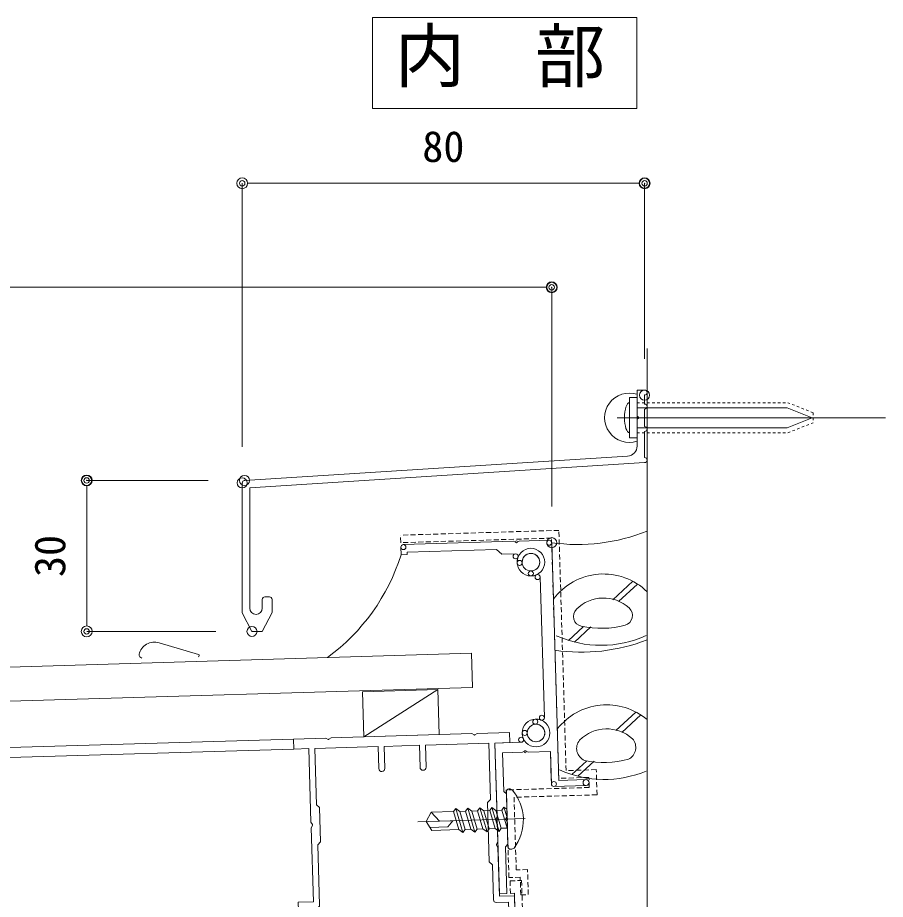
# Model space of a CAD drawing. Units: millimetres, scale not verified. Extents: x -1262 to 1261, y -891 to 891.
# Drawn here: x 776.4 to 948.9, y 28.8 to 204.2 of the extents above; entities that cross this region are included whole.
import ezdxf
from ezdxf.enums import TextEntityAlignment as Align

# ---------------------------------------------------------------- set-up
doc = ezdxf.new("R2010")
doc.units = ezdxf.units.MM
doc.header["$LTSCALE"] = 4
doc.header["$PDMODE"] = 32
doc.header["$PDSIZE"] = 2
for name, pattern in [('USER2', [51, 31.8, -6.4, 6.4, -6.4]), ('USER5', [0.375, 0.25, -0.125]), ('USER6', [0.25, 0.125, -0.125])]:
    doc.linetypes.add(name, pattern=pattern)
for name, color, linetype, lineweight in [('0-0_0', 3, 'Continuous', 18), ('0-1_CSLAYER2', 7, 'Continuous', 18), ('0-2_金物', 6, 'Continuous', 18), ('0-4_Defpoints', 7, 'Continuous', 18), ('0-5_41_U+FF71_U+FF99_U+FF90', 7, 'Continuous', 18), ('0-6_8寸法', 7, 'Continuous', 18), ('0-7_CSLAYER3', 7, 'Continuous', 18), ('0-B_1手摺寸法', 7, 'Continuous', 9), ('1-1_51破線_U+FF71_U+FF99_U+FF90', 3, 'USER5', 18), ('1-7_101', 7, 'Continuous', 18)]:
    doc.layers.add(name, color=color, linetype=linetype, lineweight=lineweight)
doc.layers.add('1-3_笠木', color=7, linetype='Continuous')
doc.styles.add('ＭＳ ゴシック', font='')
doc.styles.get('ＭＳ ゴシック').set_extended_font_data('MS Gothic')

# ---------------------------------------------------------------- blocks, each defined once
blk = doc.blocks.new('BLKF0075')
at = {"layer": '0-2_金物', "color": 5}
blk.add_line((356.525, 230.925), (358.512, 231.504), dxfattribs=at)
for centre, radius, start, end in [((358.756, 230.754), 0.789, 12.6558, 108.0464), ((356.542, 230.866), 0.0611, 106.2399, 268.2816), ((359.321, 230.931), 0.206, 286.6417, 358.8245)]:
    blk.add_arc(centre, radius, start, end, dxfattribs=at)
blk = doc.blocks.new('A$C33DC0388')
at = {"layer": '0-0_0'}
for centre, radius, start, end in [((29.328, 38.987), 0.625, 134.74248, 240), ((31, 37.3), 3, 55.1501, 134.74248), ((31, 37.3), 1.75, 225.25752, 134.74248), ((33, 40.172), 0.5, 235.1501, 0), ((29.328, 38.987), 0.625, 240, 314.74248), ((29.328, 35.613), 0.625, 120, 225.25752), ((31, 37.3), 3, 225.25752, 304.8499), ((29.328, 35.613), 0.625, 45.25752, 120), ((33, 34.428), 0.5, 0, 124.8499), ((2.5, 7.162), 0.5, 180, 295.37693), ((4, 4), 1.75, 87.83959, 2.16041), ((4, 4), 3, 86.53696, 115.37693), ((4.085, 6.248), 0.5, 267.83959, 345), ((4.151, 6.495), 0.5, 345, 86.53696), ((6.248, 4.085), 0.5, 105, 182.16041), ((6.495, 4.151), 0.5, 3.46304, 105), ((4, 4), 3, 330.94072, 3.46304), ((7.059, 2.3), 0.5, 150.94072, 270)]:
    blk.add_arc(centre, radius, start, end, dxfattribs=at)
at = {"layer": '0-5_41_U+FF71_U+FF99_U+FF90'}
for p, q in [((0, 78), (6.459, 78)), ((0, 76), (0, 78)), ((6.932, 77.727), (6.459, 78)), ((7.068, 77.727), (7.541, 78)), ((7.541, 78), (35.459, 78)), ((35.932, 77.727), (35.459, 78)), ((36.068, 77.727), (36.541, 78)), ((36.541, 78), (43, 78)), ((0, 76), (3, 76)), ((3, 61.359), (3, 76)), ((4.2, 64.8), (4.2, 76)), ((4.2, 76), (16.8, 76)), ((16.8, 71.6), (16.8, 76)), ((18, 76), (25, 76)), ((18, 71.6), (18, 76)), ((25, 71.6), (25, 76)), ((26.2, 71.6), (26.2, 76)), ((26.2, 76), (38.8, 76)), ((38.8, 64.8), (38.8, 76)), ((40, 61.359), (40, 76)), ((4.8, 64.2), (4.2, 64.8)), ((4.8, 52.4), (4.8, 64.2)), ((38.2, 64.2), (38.8, 64.8)), ((38.2, 57.4), (38.2, 64.2)), ((3.273, 60.886), (3, 61.359)), ((3.273, 60.714), (3, 60.241)), ((3, 56.359), (3, 60.241)), ((39.727, 60.886), (40, 61.359)), ((39.727, 60.714), (40, 60.241)), ((40, 45.5), (40, 60.241)), ((3.273, 55.886), (3, 56.359)), ((38.8, 56.8), (38.2, 57.4)), ((38.8, 44.8), (38.8, 56.8)), ((3.273, 55.714), (3, 55.241)), ((4.2, 51.8), (4.8, 52.4)), ((4.2, 44.8), (4.2, 51.8)), ((0, 0.5), (0, 45.5)), ((1.2, 40.3), (1.2, 44.3)), ((1.2, 44.3), (3.7, 44.3)), ((39.3, 44.3), (41.8, 44.3)), ((40, 45.5), (43, 45.5)), ((41.8, 41.3), (41.8, 44.3)), ((43, 37.3), (43, 45.5)), ((33.5, 40.172), (33.5, 40.8)), ((34, 41.3), (41.8, 41.3)), ((2, 39.5), (1.2, 40.3)), ((2, 31.5), (2, 39.5)), ((35, 39.8), (41, 39.8)), ((35, 26.5), (35, 39.8)), ((41, 37.3), (41, 39.8)), ((29.016, 38.446), (29.016, 38.446)), ((41, 37.3), (43, 37.3)), ((33.5, 25.5), (33.5, 34.428)), ((1.2, 28.7), (6.1, 28.7)), ((43, 7.8), (43, 29)), ((1.2, 12.3), (1.2, 27.5)), ((1.2, 27.5), (6.1, 27.5)), ((35, 26.5), (41, 26.5)), ((34, 25), (41.8, 25)), ((41.8, 9.3), (41.8, 25)), ((16.8, 9.5), (16.8, 14.4)), ((18, 10), (18, 14.4)), ((25, 10), (25, 14.4)), ((26.2, 9.5), (26.2, 14.4)), ((2, 11.5), (1.2, 12.3)), ((2, 7.162), (2, 11.5)), ((13.35, 1.8), (13.35, 9)), ((13.85, 9.5), (16.8, 9.5)), ((18, 10), (25, 10)), ((26.2, 9.5), (29.15, 9.5)), ((29.65, 1.8), (29.65, 9)), ((36.5, 1.8), (36.5, 8.8)), ((37, 9.3), (41.8, 9.3)), ((14.85, 8), (28.15, 8)), ((14.85, 2), (14.85, 8)), ((28.15, 2), (28.15, 8)), ((38, 7.8), (43, 7.8)), ((38, 1.8), (38, 7.8)), ((4.568, 6.119), (4.634, 6.366)), ((6.119, 4.568), (6.366, 4.634)), ((7.059, 1.8), (13.35, 1.8)), ((14.85, 2), (17.35, 2)), ((17.35, 0), (17.35, 2)), ((25.65, 2), (28.15, 2)), ((25.65, 0), (25.65, 2)), ((29.65, 1.8), (36.5, 1.8)), ((38, 1.8), (41.8, 1.8)), ((43, 0.5), (43, 2.8)), ((0.5, 0), (17.35, 0)), ((25.65, 0), (42.5, 0))]:
    blk.add_line(p, q, dxfattribs=at)
for points in [[(40, 76), (43, 76), (43, 78)], [(0, 45.5), (3, 45.5), (3, 55.241)], [(1.2, 28.7), (1.2, 30.7), (2, 31.5)], [(41, 26.5), (41, 29), (43, 29)], [(41.8, 1.8), (41.8, 2.8), (43, 2.8)]]:
    blk.add_lwpolyline(points, dxfattribs=at)
for centre, radius, start, end in [((17.4, 71.6), 0.6, 180, 0), ((25.6, 71.6), 0.6, 180, 0), ((3.7, 44.8), 0.5, 270, 0), ((39.3, 44.8), 0.5, 180, 270), ((34, 40.8), 0.5, 90, 180), ((6.1, 28.1), 0.6, 270, 90), ((34, 25.5), 0.5, 180, 270), ((17.4, 14.4), 0.6, 0, 180), ((25.6, 14.4), 0.6, 0, 180), ((13.85, 9), 0.5, 90, 180), ((29.15, 9), 0.5, 0, 90), ((37, 8.8), 0.5, 90, 180), ((0.5, 0.5), 0.5, 180, 270), ((42.5, 0.5), 0.5, 270, 0)]:
    blk.add_arc(centre, radius, start, end, dxfattribs=at)
at = {"layer": '0-6_8寸法'}
for centre, radius, start, end in [((7, 77.8), 0.1, 227.05837, 312.94163), ((36, 77.8), 0.1, 227.05837, 312.94163), ((3.15, 60.8), 0.15, 325.22171, 34.77829), ((39.85, 60.8), 0.15, 145.22171, 214.77829), ((3.15, 55.8), 0.15, 325.22171, 34.77829)]:
    blk.add_arc(centre, radius, start, end, dxfattribs=at)
blk = doc.blocks.new('A$C76681EC4')
at = {"layer": '0-5_41_U+FF71_U+FF99_U+FF90'}
for p, q in [((0.5, 0), (6.427, 0)), ((6.9, -0.273), (6.427, 0)), ((7.1, -0.273), (7.573, 0)), ((7.573, 0), (29.5, 0)), ((0, -0.5), (0, -47.8)), ((10, -2.5), (11, -1.5)), ((28.8, -1.5), (11, -1.5)), ((28.8, -1.5), (28.8, -2)), ((30, -0.5), (30, -2)), ((7.25, -2.5), (10, -2.5)), ((28.8, -2), (30, -2)), ((2.5, -7.25), (2.5, -35.25)), ((2.5, -35.25), (2.5, -7.25)), ((7.25, -40), (12.5, -40)), ((12.5, -40), (12.5, -70)), ((1.5, -42), (5.927, -42)), ((1.5, -42), (5.927, -42)), ((1.5, -42), (1.5, -47.8)), ((1.5, -42), (1.5, -48.5)), ((1.5, -42), (1.5, -47.8)), ((1.5, -42), (5.927, -42)), ((6.4, -41.727), (5.927, -42)), ((6.6, -41.727), (7.073, -42)), ((7.073, -42), (11, -42)), ((11, -42), (11, -49.7)), ((-5.4, -47.8), (0, -47.8)), ((-5.4, -49), (1, -49)), ((-5.4, -49), (1, -49)), ((10.5, -50.2), (11, -49.7)), ((10.5, -50.2), (10.5, -54.627)), ((10.773, -55.1), (10.5, -54.627)), ((10.773, -55.3), (10.5, -55.773)), ((10.5, -55.773), (10.5, -60.2)), ((10.5, -60.2), (11, -60.7)), ((11, -60.7), (11, -70)), ((11, -70), (12.5, -70))]:
    blk.add_line(p, q, dxfattribs=at)
for points in [[(6.9, -0.273), (6.427, 0), (0.5, 0)], [(29.5, 0), (7.573, 0), (7.1, -0.273)], [(0, -0.5), (0, -47.8), (-5.4, -47.8)], [(7.25, -2.5), (10, -2.5), (11, -1.5), (28.8, -1.5), (28.8, -2), (30, -2), (30, -0.5)], [(10.773, -55.3), (10.5, -55.773), (10.5, -60.2), (11, -60.7), (11, -70), (12.5, -70), (12.5, -40), (7.25, -40)], [(1.5, -48.5), (1.5, -42), (5.927, -42), (6.4, -41.727)], [(6.6, -41.727), (7.073, -42), (11, -42), (11, -49.7), (10.5, -50.2), (10.5, -54.627), (10.773, -55.1)]]:
    blk.add_lwpolyline(points, dxfattribs=at)
for centre, radius in [((0.5, -0.5), 0.5), ((7, -0.1), 0.2), ((29.5, -0.5), 0.5), ((4.25, -4.25), 2.75), ((4.25, -4.25), 2.75), ((4.25, -4.25), 1.75), ((7.25, -3), 0.5), ((6.498, -4.335), 0.5), ((3, -7.25), 0.5), ((4.335, -6.498), 0.5), ((3, -35.25), 0.5), ((4.25, -38.25), 2.75), ((4.25, -38.25), 2.75), ((4.25, -38.25), 1.75), ((4.335, -36.002), 0.5), ((6.498, -38.165), 0.5), ((7.25, -39.5), 0.5), ((6.5, -41.9), 0.2), ((-5.4, -48.4), 0.6), ((1, -48.5), 0.5), ((10.6, -55.2), 0.2)]:
    blk.add_circle(centre, radius, dxfattribs=at)
for centre, radius, start, end in [((0.5, -0.5), 0.5, 90, 180), ((29.5, -0.5), 0.5, 0, 90), ((7, -0.1), 0.2, 240, 300), ((4.25, -4.25), 1.75, 357.83959, 272.16041), ((7.25, -3), 0.5, 90, 202.61986), ((4.25, -4.25), 2.75, 357.83959, 22.61986), ((6.498, -4.335), 0.5, 177.83959, 357.83959), ((3, -7.25), 0.5, 67.38014, 180), ((4.25, -4.25), 2.75, 247.38014, 272.16041), ((4.335, -6.498), 0.5, 272.16041, 92.16041), ((3, -35.25), 0.5, 180, 292.61986), ((4.25, -38.25), 1.75, 87.83959, 2.16041), ((4.25, -38.25), 2.75, 87.83959, 112.61986), ((4.335, -36.002), 0.5, 267.83959, 87.83959), ((6.498, -38.165), 0.5, 2.16041, 182.16041), ((4.25, -38.25), 2.75, 337.38014, 2.16041), ((7.25, -39.5), 0.5, 157.38014, 270), ((-5.4, -48.4), 0.6, 90, 270), ((10.6, -55.2), 0.2, 330, 30)]:
    blk.add_arc(centre, radius, start, end, dxfattribs=at)
blk = doc.blocks.new('_Origin2')
at = {"layer": '0-0_0', "color": 7, "lineweight": 9}
blk.add_line((-0.5, 0), (-1, 0), dxfattribs=at)
for radius in [0.5, 0.25]:
    blk.add_circle((0, 0), radius, dxfattribs=at)
blk = doc.blocks.new('D261')
at = {"layer": '0-1_CSLAYER2', "lineweight": 9}
for p, q in [((6284.508, 913.402), (6284.508, 965.812)), ((6286.668, 965.812), (6362.348, 965.812)), ((6364.508, 930.871), (6364.508, 965.812))]:
    blk.add_line(p, q, dxfattribs=at)
at = {"layer": '0-4_Defpoints'}
for p in [(6364.508, 965.812), (6364.508, 923.671), (6284.508, 906.202)]:
    blk.add_point(p, dxfattribs=at)
at = {"layer": '0-1_CSLAYER2', "xscale": 2.16, "yscale": 2.16, "rotation": 180}
blk.add_blockref('_Origin2', (6284.508, 965.812), dxfattribs=at)
at = {"layer": '0-1_CSLAYER2', "xscale": 2.16, "yscale": 2.16}
blk.add_blockref('_Origin2', (6364.508, 965.812), dxfattribs=at)
at = {"layer": '0-1_CSLAYER2', "style": 'ＭＳ ゴシック'}
blk.add_text('80', height=6.158, dxfattribs=at).set_placement((6320.308, 968.212), align=Align.BOTTOM_LEFT)
blk = doc.blocks.new('D262')
at = {"layer": '0-1_CSLAYER2', "lineweight": 9}
for p, q in [((6277.776, 906.701), (6253.597, 906.701)), ((6253.597, 878.831), (6253.597, 904.541)), ((6279.255, 876.671), (6253.597, 876.671))]:
    blk.add_line(p, q, dxfattribs=at)
at = {"layer": '0-4_Defpoints'}
for p in [(6253.597, 906.701), (6284.976, 906.701), (6286.455, 876.671)]:
    blk.add_point(p, dxfattribs=at)
at = {"layer": '0-1_CSLAYER2', "xscale": 2.16, "yscale": 2.16}
for p, rotation in [((6253.597, 906.701), 90), ((6253.597, 876.671), 270)]:
    blk.add_blockref('_Origin2', p, dxfattribs=dict(at, rotation=rotation))
at = {"layer": '0-1_CSLAYER2', "style": 'ＭＳ ゴシック'}
blk.add_text('30', height=6.158, rotation=90, dxfattribs=at).set_placement((6251.197, 887.486), align=Align.BOTTOM_LEFT)
blk = doc.blocks.new('D263')
at = {"layer": '0-1_CSLAYER2', "lineweight": 9}
for p, q in [((5625.136, 945.118), (6343.88, 945.118)), ((6346.04, 901.523), (6346.04, 945.118))]:
    blk.add_line(p, q, dxfattribs=at)
at = {"layer": '0-4_Defpoints'}
for p in [(6346.04, 945.118), (6346.04, 894.323)]:
    blk.add_point(p, dxfattribs=at)
at = {"layer": '0-1_CSLAYER2', "xscale": 2.16, "yscale": 2.16}
blk.add_blockref('_Origin2', (6346.04, 945.118), dxfattribs=at)

msp = doc.modelspace()

# ---------------------------------------------------------------- linework, layer by layer
at = {"layer": '0-1_CSLAYER2', "color": 1, "linetype": 'USER2'}
msp.add_line((895.599, 124.612), (948.923, 124.612), dxfattribs=at)
at = {"layer": '0-1_CSLAYER2'}
for p, q in [((568.052, 68.819), (866.653, 77.777)), ((866.857, 70.98), (866.653, 77.777)), ((568.052, 62.016), (866.857, 70.98))]:
    msp.add_line(p, q, dxfattribs=at)
at = {"layer": '0-1_CSLAYER2', "color": 3}
for p, q in [((859.962, 70.573), (845.239, 61.127)), ((568.052, 52.811), (831.245, 60.707)), ((568.052, 50.811), (831.305, 58.708))]:
    msp.add_line(p, q, dxfattribs=at)
msp.add_lwpolyline([(860.232, 61.577), (859.962, 70.573), (844.969, 70.123), (845.239, 61.127)], close=True, dxfattribs=at)
at = {"layer": '0-2_金物'}
for p, q in [((873.907, 39.277), (873.577, 50.272)), ((874.062, 50.787), (874.158, 50.79)), ((857.668, 44.293), (858.652, 46.122)), ((863.07, 46.255), (858.652, 46.122)), ((858.653, 46.124), (860.312, 44.371)), ((863.512, 46.869), (863.07, 46.255)), ((864.141, 42.686), (863.07, 46.255)), ((864.941, 42.11), (863.512, 46.869)), ((864.311, 46.292), (863.512, 46.869)), ((865.469, 46.327), (864.311, 46.292)), ((865.383, 42.723), (864.311, 46.292)), ((866.54, 42.759), (865.469, 46.328)), ((867.34, 42.183), (865.91, 46.942)), ((867.864, 46.399), (866.711, 46.364)), ((868.935, 42.832), (867.863, 46.401)), ((869.735, 42.256), (868.305, 47.015)), ((870.267, 46.471), (869.106, 46.436)), ((871.338, 42.905), (870.266, 46.474)), ((872.138, 42.329), (870.708, 47.088)), ((872.67, 46.543), (871.509, 46.508)), ((873.742, 42.975), (872.669, 46.548)), ((873.732, 45.095), (873.111, 47.162)), ((873.796, 42.975), (873.682, 46.75)), ((857.668, 44.293), (858.762, 42.524)), ((860.312, 44.371), (862.958, 44.451)), ((862.958, 44.451), (861.925, 43.22)), ((861.925, 43.22), (858.397, 43.114)), ((864.142, 42.686), (858.762, 42.524)), ((864.941, 42.11), (864.141, 42.686)), ((864.941, 42.109), (865.383, 42.723)), ((866.542, 42.758), (865.383, 42.723)), ((867.34, 42.183), (866.54, 42.759)), ((867.34, 42.182), (867.782, 42.796)), ((868.938, 42.829), (867.781, 42.795)), ((869.735, 42.256), (868.935, 42.832)), ((871.343, 42.902), (870.175, 42.867)), ((872.138, 42.329), (871.338, 42.905)), ((873.796, 42.976), (872.578, 42.94)), ((874.421, 38.792), (874.517, 38.795))]:
    msp.add_line(p, q, dxfattribs=at)
at = {"layer": '0-2_金物', "linetype": 'USER2'}
msp.add_line((877.34, 44.882), (856.003, 44.242), dxfattribs=at)
at = {"layer": '0-2_金物', "color": 7}
msp.add_lwpolyline([(846.99, 204.208), (899.515, 204.208), (899.515, 186.159), (846.99, 186.159)], close=True, dxfattribs=at)
at = {"layer": '0-2_金物'}
for points in [[(867.782, 42.796), (866.71, 46.365), (865.911, 46.942), (865.469, 46.328)], [(869.735, 42.255), (870.177, 42.869), (869.105, 46.438), (868.305, 47.015), (867.863, 46.401)], [(871.508, 46.512), (870.708, 47.088), (870.266, 46.474)], [(872.138, 42.329), (872.58, 42.942), (871.508, 46.512)], [(873.682, 46.75), (873.111, 47.161), (872.669, 46.548)]]:
    msp.add_lwpolyline(points, dxfattribs=at)
for centre, radius, start, end in [((814.212, 109.43), 40.292, 306.20367, 342.57763), ((874.077, 50.287), 0.5, 91.71836, 181.71836), ((874.188, 49.79), 1, 55.42855, 91.71836), ((867.056, 44.348), 9.926, 3.01872, 39.13565), ((867.042, 44.799), 9.926, 324.30108, 0.41801), ((874.406, 39.292), 0.5, 181.71836, 271.71836), ((874.487, 39.794), 1, 271.71836, 308.00817)]:
    msp.add_arc(centre, radius, start, end, dxfattribs=at)
at = {"layer": '0-5_41_U+FF71_U+FF99_U+FF90'}
for p, q in [((901.064, 130.112), (899.564, 130.112)), ((899.564, 130.112), (899.564, 124.912)), ((901.064, 129.112), (901.064, 127.347)), ((901.064, 126.347), (901.064, 122.878)), ((899.567, 124.912), (899.779, 124.778)), ((899.564, 124.312), (899.564, 118.989)), ((899.567, 124.312), (899.779, 124.447)), ((901.064, 121.878), (901.064, 116.705)), ((897.692, 116.993), (821.533, 112.142)), ((901.064, 115.705), (822.564, 110.705)), ((821.064, 111.643), (821.064, 85.775)), ((822.564, 110.705), (822.564, 86.735)), ((825.064, 88.485), (825.064, 86.735)), ((826.506, 88.985), (825.564, 88.985)), ((827.006, 88.485), (827.006, 85.861)), ((823.011, 82.112), (821.064, 85.775)), ((825.014, 82.112), (827.006, 85.861)), ((823.011, 82.112), (825.014, 82.112))]:
    msp.add_line(p, q, dxfattribs=at)
for centre, radius, start, end in [((901.064, 129.612), 0.5, 270, 90), ((901.064, 126.847), 0.5, 270, 90), ((899.667, 124.612), 0.2, 304.17406, 55.82594), ((901.064, 122.378), 0.5, 270, 90), ((897.564, 118.989), 2, 273.64449, 0), ((901.064, 116.205), 0.5, 270, 90), ((821.564, 111.643), 0.5, 93.64449, 180), ((825.564, 88.485), 0.5, 90, 180), ((826.506, 88.485), 0.5, 0, 90), ((823.814, 86.735), 1.25, 180, 0)]:
    msp.add_arc(centre, radius, start, end, dxfattribs=at)
at = {"layer": '0-7_CSLAYER3', "color": 4}
msp.add_line((901.564, -108.28), (901.564, 138.361), dxfattribs=at)
at = {"layer": '0-7_CSLAYER3'}
for p, q in [((894.717, 88.408), (898.708, 92.09)), ((895.863, 88.055), (899.642, 91.54)), ((885.953, 80.326), (888.863, 83.01)), ((887.125, 79.996), (890.389, 83.007)), ((895.359, 62.385), (899.35, 66.066)), ((896.506, 62.032), (900.284, 65.517)), ((886.596, 53.631), (889.506, 56.315)), ((887.767, 53.301), (891.032, 56.312))]:
    msp.add_line(p, q, dxfattribs=at)
for centre, radius, start, end in [((887.768, 136.198), 36.798, 261.92136, 292.01929), ((892.893, 81.133), 12.404, 45.64414, 143.40687), ((892.893, 81.133), 7.619, 47.80599, 135.14108), ((888.91, 85.097), 2, 135.14108, 257.60521), ((896.666, 85.296), 2, 285.34185, 47.80599), ((892.384, 100.905), 18.186, 257.60521, 285.34185), ((892.384, 100.905), 21.56, 245.67206, 294.71774), ((888.411, 114.781), 36.798, 261.92136, 290.94419), ((893.535, 55.11), 12.404, 49.66062, 142.38903), ((893.535, 55.11), 7.619, 47.80599, 135.14108), ((890.146, 58.837), 2.599, 140.69142, 246.82847), ((896.706, 59.02), 2.607, 295.7362, 41.70833), ((893.027, 74.209), 18.186, 257.60521, 285.34185), ((893.027, 74.209), 21.56, 245.67206, 292.85172)]:
    msp.add_arc(centre, radius, start, end, dxfattribs=at)
at = {"layer": '0-B_1手摺寸法', "color": 3, "lineweight": 18}
msp.add_arc((898.036, 124.612), 4.918, 71.89638, 288.10362, dxfattribs=at)
at = {"layer": '1-1_51破線_U+FF71_U+FF99_U+FF90'}
for p, q in [((884.024, 102.209), (852.538, 101.264)), ((885.457, 54.43), (884.024, 102.209)), ((852.583, 99.765), (852.538, 101.264)), ((882.57, 100.664), (852.583, 99.765)), ((884.003, 52.886), (882.57, 100.664)), ((891.455, 54.61), (885.457, 54.43)), ((891.605, 49.612), (891.455, 54.61)), ((890, 53.066), (884.003, 52.886)), ((890.06, 51.067), (890, 53.066)), ((890.06, 51.067), (873.568, 50.572)), ((874.091, 33.13), (873.568, 50.572)), ((891.605, 49.612), (875.112, 49.117)), ((875.545, 34.674), (875.112, 49.117)), ((877.794, 34.741), (875.545, 34.674)), ((877.944, 29.744), (877.794, 34.741)), ((876.34, 33.197), (874.091, 33.13)), ((874.31, 32.486), (876.609, 32.555)), ((874.31, 32.486), (874.385, 29.987)), ((876.445, 29.699), (876.34, 33.197)), ((876.609, 32.555), (878.109, -17.423)), ((874.385, 29.987), (875.185, 30.011)), ((875.185, 30.011), (876.564, -15.968)), ((876.445, 29.699), (877.944, 29.744))]:
    msp.add_line(p, q, dxfattribs=at)
at = {"layer": '1-7_101'}
for p, q in [((898.064, 128.612), (899.564, 128.612)), ((898.064, 128.612), (898.064, 120.612)), ((899.564, 128.612), (899.564, 120.612)), ((899.564, 126.612), (929.372, 126.612)), ((899.564, 122.612), (929.372, 122.612)), ((898.064, 120.612), (899.564, 120.612))]:
    msp.add_line(p, q, dxfattribs=at)
at = {"layer": '1-7_101', "linetype": 'USER6'}
for p, q in [((899.564, 127.612), (929.564, 127.612)), ((934.564, 125.612), (929.564, 127.612)), ((934.564, 125.612), (934.564, 123.612)), ((929.564, 121.612), (934.564, 123.612)), ((899.564, 121.612), (929.564, 121.612))]:
    msp.add_line(p, q, dxfattribs=at)
at = {"layer": '1-7_101'}
msp.add_lwpolyline([(929.372, 122.612), (934.372, 124.612), (929.372, 126.612)], dxfattribs=at)
msp.add_ellipse((898.064, 124.612), major_axis=(0, -3), ratio=0.333333, start_param=3.1415927, end_param=6.2831853, dxfattribs=at)

# ---------------------------------------------------------------- block references
at = {"layer": '0-0_0', "xscale": -3.927273, "yscale": 3.927273}
msp.add_blockref('BLKF0075', (2212.525, -829.36), dxfattribs=at)
at = {"layer": '0-1_CSLAYER2'}
for name in ['D261', 'D263', 'D262']:
    msp.add_blockref(name, (-5463.443, -794.558), dxfattribs=at)
at = {"layer": '0-5_41_U+FF71_U+FF99_U+FF90', "xscale": -1, "rotation": 1.71836}
msp.add_blockref('A$C33DC0388', (876.564, -15.968), dxfattribs=at)
at = {"layer": '1-3_笠木', "xscale": -1, "rotation": 1.71836}
msp.add_blockref('A$C76681EC4', (882.582, 100.264), dxfattribs=at)

# ---------------------------------------------------------------- texts
at = {"layer": '0-2_金物', "color": 7, "style": 'ＭＳ ゴシック'}
msp.add_text('内\u3000部', height=10.22, dxfattribs=at).set_placement((851.421, 188.422), align=Align.BOTTOM_LEFT)

doc.saveas('drawing.dxf')
